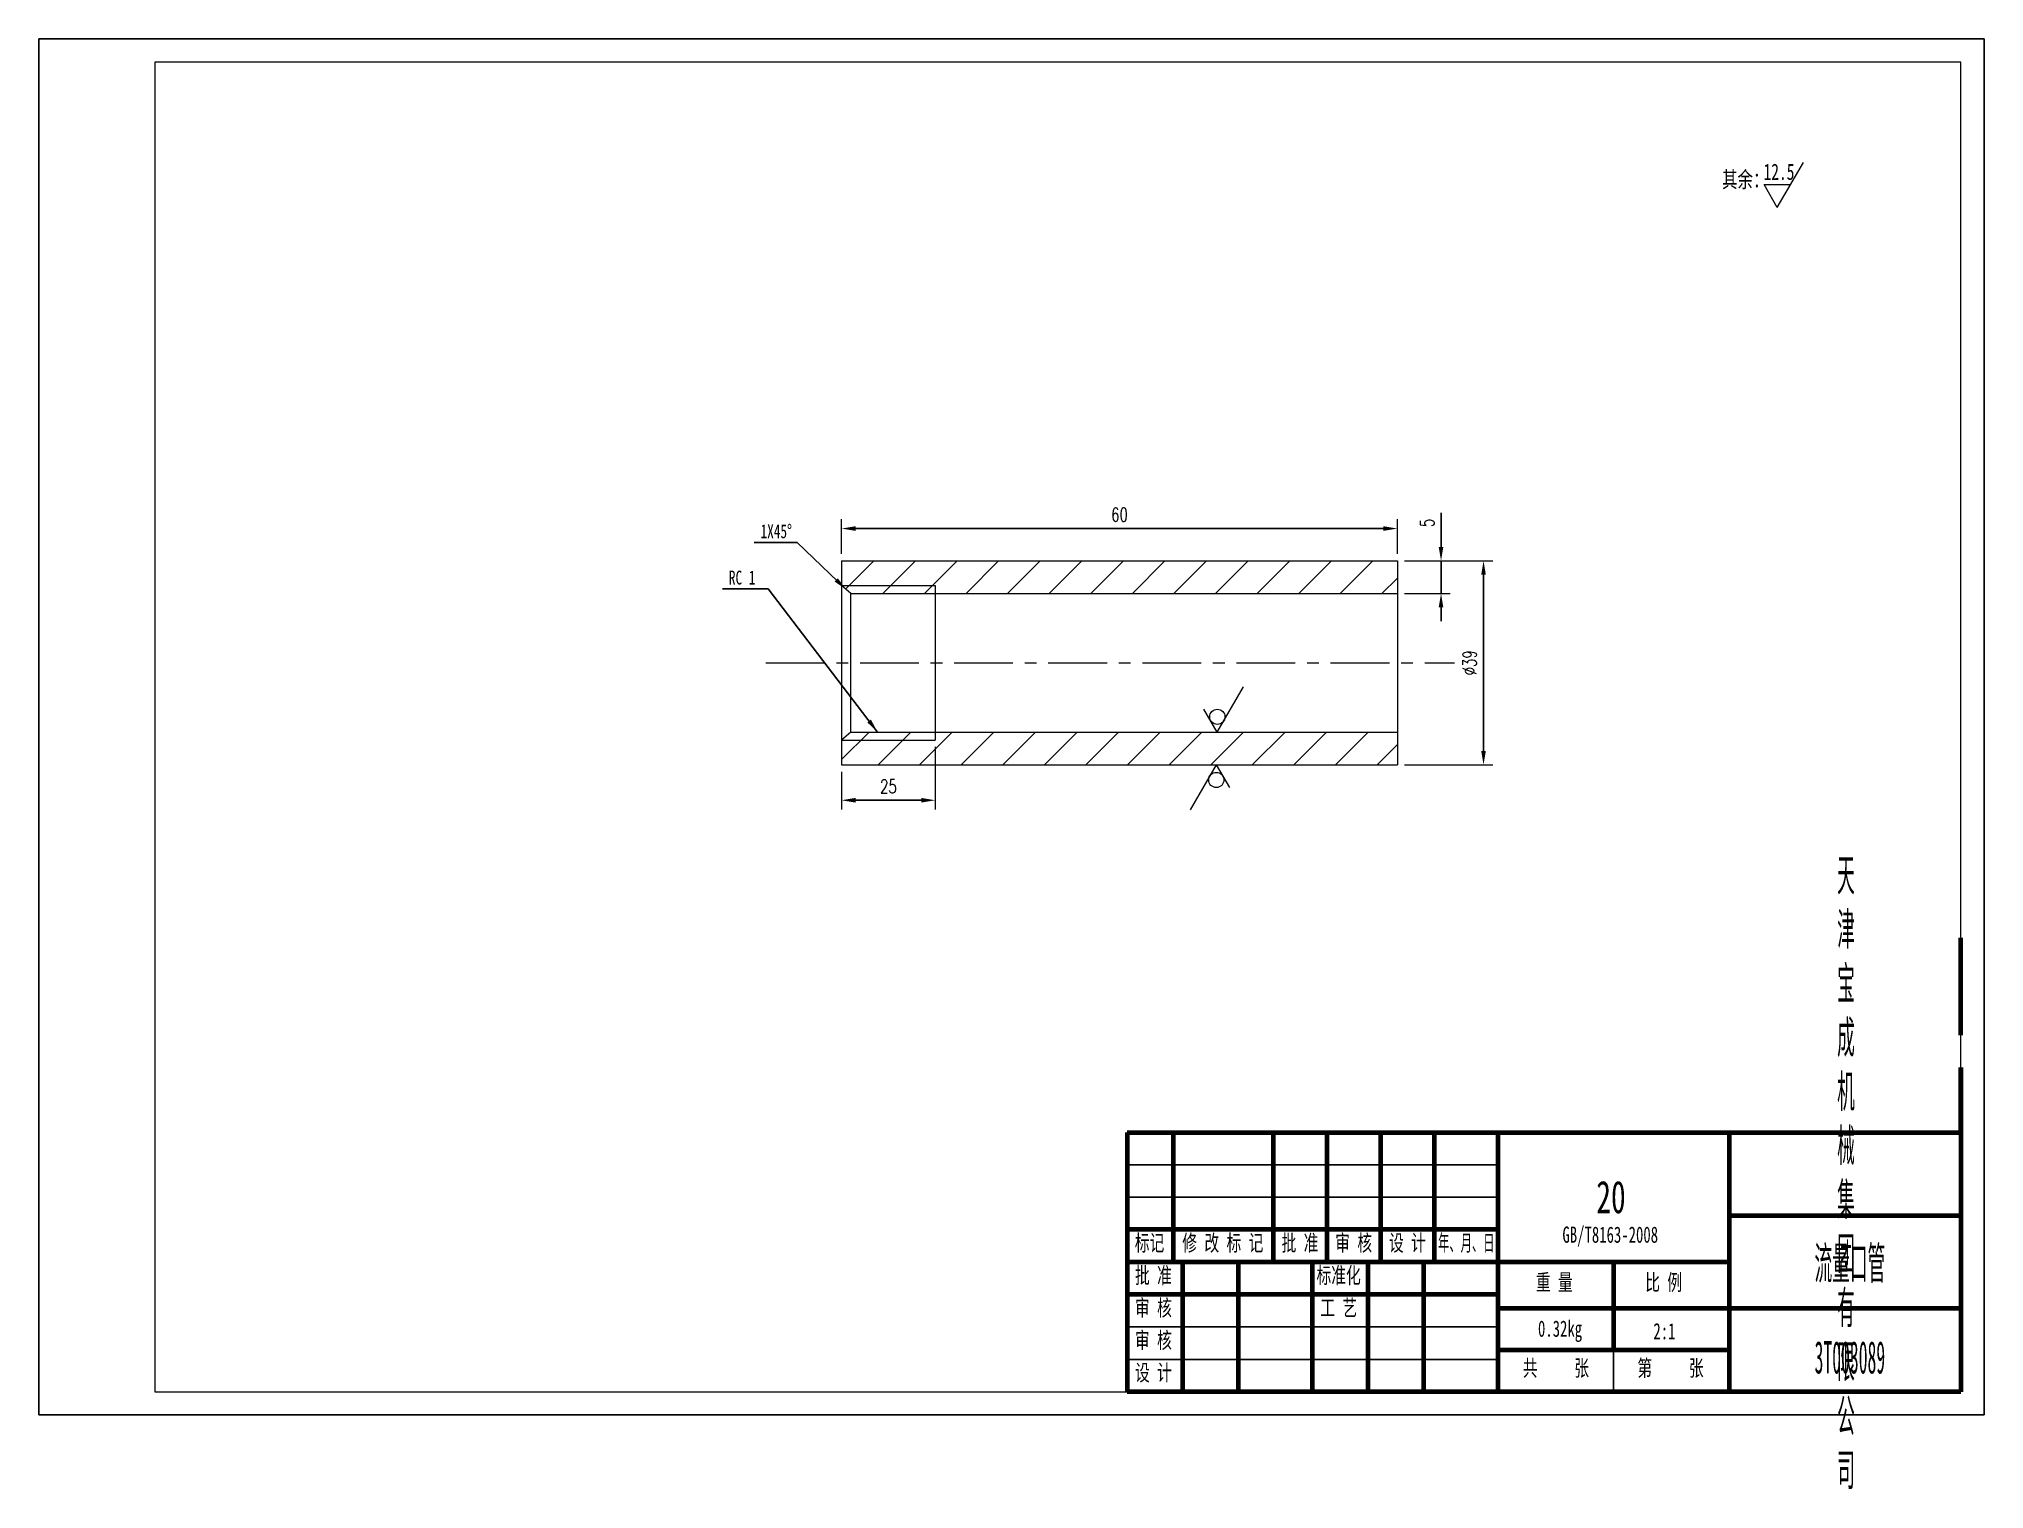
# Model space of a CAD drawing. Header units: millimetres. Extents: x 0 to 210, y -8 to 149.
import ezdxf

# ---------------------------------------------------------------- set-up
doc = ezdxf.new("R2010")
doc.units = ezdxf.units.MM
doc.header["$PDSIZE"] = -3
for name, pattern in [('CENTER', [50.8, 31.75, -6.35, 6.35, -6.35]), ('EB_DASH', [6, 3, -3]), ('EB_DASHDOT', [39, 30, -3, 3, -3])]:
    doc.linetypes.add(name, pattern=pattern)
for name, color, linetype, lineweight in [('中心线', 1, 'CENTER', 9), ('尺寸线', 4, 'Continuous', 9), ('标注线', 4, 'Continuous', 5), ('点划线', 1, 'EB_DASHDOT', 5), ('粗线', 7, 'Continuous', 15), ('细线', 3, 'Continuous', 5), ('虚线', 2, 'EB_DASH', 5)]:
    doc.layers.add(name, color=color, linetype=linetype, lineweight=lineweight)
doc.layers.add('边框', color=7, linetype='Continuous', plot=False)
doc.styles.get("Standard").update_dxf_attribs({"font": 'romans.shx', "width": 0.7, "height": 1.5})
doc.styles.add('TextStyle1', font='SIMFANG.TTF', dxfattribs={"width": 0.510669})
doc.styles.add('UserTxtStyle4', font='SIMFANG.TTF', dxfattribs={"width": 0.667})
doc.styles.add('机械', font='SIMFANG.TTF', dxfattribs={"width": 0.4})
doc.styles.add('标准', font='simsun.ttc', dxfattribs={"width": 0.667})
doc.dimstyles.new('标准', dxfattribs={"dimscale": 0.5, "dimtxt": 3, "dimasz": 3, "dimexe": 2, "dimexo": 1.5, "dimgap": 1.5, "dimtad": 1, "dimdec": 1, "dimzin": 12, "dimdsep": 46, "dimtxsty": 'Standard', "dimcen": 0, "dimdle": 6, "dimclrd": 256, "dimclre": 256, "dimclrt": 256, "dimadec": 1, "dimazin": 3, "dimtfac": 1, "dimtdec": 1, "dimtmove": 0, "dimatfit": 0, "dimfxl": 0, "dimtolj": 1, "dimtzin": 0, "dimlwe": -1, "dimarcsym": 0})

# ---------------------------------------------------------------- blocks, each defined once
blk = doc.blocks.new('CAXBLOCK70', base_point=(25, -87.5))
at = {"layer": '粗线', "color": 0, "linetype": 'Continuous', "lineweight": 70}
for p, q in [((205, -87.5), (205, -73.5)), ((205, -73.5), (205, -87.5))]:
    blk.add_line(p, q, dxfattribs=at)
blk = doc.blocks.new('*D516')
at = {"layer": 'Defpoints', "linetype": 'ByBlock'}
for p in [(86.66, 92.17), (146.66, 92.17)]:
    blk.add_point(p, dxfattribs=at)
at = {"layer": '尺寸线', "linetype": 'ByBlock'}
for p, q in [((86.66, 92.92), (86.66, 96.66)), ((146.66, 92.92), (146.66, 96.66))]:
    blk.add_line(p, q, dxfattribs=at)
at = {"layer": '尺寸线', "linetype": 'ByBlock', "lineweight": -2}
blk.add_line((88.16, 95.66), (145.16, 95.66), dxfattribs=at)
at = {"layer": '尺寸线', "linetype": 'ByBlock'}
for points in [[(86.66, 95.66), (88.16, 95.41), (88.16, 95.91)], [(146.66, 95.66), (145.16, 95.41), (145.16, 95.91)]]:
    blk.add_solid(points, dxfattribs=at)
at = {"layer": '尺寸线', "linetype": 'ByBlock', "insert": (116.66, 97.16), "char_height": 1.5, "attachment_point": 5}
blk.add_mtext('\\A1;60', dxfattribs=at)
blk = doc.blocks.new('*D527')
at = {"layer": 'Defpoints', "linetype": 'ByBlock'}
for p in [(146.66, 92.17), (146.66, 70.17)]:
    blk.add_point(p, dxfattribs=at)
at = {"layer": '尺寸线', "linetype": 'ByBlock'}
for p, q in [((147.41, 92.17), (156.96, 92.17)), ((147.41, 70.17), (156.96, 70.17))]:
    blk.add_line(p, q, dxfattribs=at)
at = {"layer": '尺寸线', "linetype": 'ByBlock', "lineweight": -2}
blk.add_line((155.96, 71.67), (155.96, 90.67), dxfattribs=at)
at = {"layer": '尺寸线', "linetype": 'ByBlock'}
for points in [[(155.96, 92.17), (156.21, 90.67), (155.71, 90.67)], [(155.96, 70.17), (156.21, 71.67), (155.71, 71.67)]]:
    blk.add_solid(points, dxfattribs=at)
at = {"layer": '尺寸线', "linetype": 'ByBlock', "insert": (154.46, 81.17), "char_height": 1.5, "attachment_point": 5, "rotation": 90}
blk.add_mtext('%%C39', dxfattribs=at)
blk = doc.blocks.new('*D524')
at = {"layer": 'Defpoints', "linetype": 'ByBlock'}
for p in [(96.76, 72.84), (86.66, 70.17)]:
    blk.add_point(p, dxfattribs=at)
at = {"layer": '尺寸线', "linetype": 'ByBlock'}
for p, q in [((96.76, 72.09), (96.76, 65.34)), ((86.66, 69.42), (86.66, 65.34))]:
    blk.add_line(p, q, dxfattribs=at)
at = {"layer": '尺寸线', "linetype": 'ByBlock', "lineweight": -2}
blk.add_line((88.16, 66.34), (95.26, 66.34), dxfattribs=at)
at = {"layer": '尺寸线', "linetype": 'ByBlock'}
for points in [[(86.66, 66.34), (88.16, 66.09), (88.16, 66.59)], [(96.76, 66.34), (95.26, 66.09), (95.26, 66.59)]]:
    blk.add_solid(points, dxfattribs=at)
at = {"layer": '尺寸线', "linetype": 'ByBlock', "insert": (91.71, 67.84), "char_height": 1.5, "attachment_point": 5}
blk.add_mtext('25', dxfattribs=at)
blk = doc.blocks.new('*D530')
at = {"layer": 'Defpoints', "linetype": 'ByBlock'}
for p in [(146.66, 92.17), (146.66, 88.65)]:
    blk.add_point(p, dxfattribs=at)
at = {"layer": '尺寸线', "linetype": 'ByBlock', "lineweight": -2}
for p, q in [((151.37, 97.37), (151.37, 93.67)), ((151.37, 88.65), (151.37, 92.17)), ((146.66, 88.65), (146.66, 88.65)), ((151.37, 87.15), (151.37, 85.65))]:
    blk.add_line(p, q, dxfattribs=at)
at = {"layer": '尺寸线', "linetype": 'ByBlock'}
for p, q in [((147.41, 92.17), (152.37, 92.17)), ((147.41, 88.65), (152.37, 88.65))]:
    blk.add_line(p, q, dxfattribs=at)
for points in [[(151.37, 92.17), (151.62, 93.67), (151.12, 93.67)], [(151.37, 88.65), (151.62, 87.15), (151.12, 87.15)]]:
    blk.add_solid(points, dxfattribs=at)
at = {"layer": '尺寸线', "linetype": 'ByBlock', "insert": (149.87, 96.27), "char_height": 1.5, "attachment_point": 5, "rotation": 90}
blk.add_mtext('5', dxfattribs=at)

msp = doc.modelspace()

# ---------------------------------------------------------------- hatches: boundary and pattern name
at = {"layer": '尺寸线'}
h = msp.add_hatch(dxfattribs=at)
h.set_pattern_fill('ANSI31', color=256, style=0)
h.set_pattern_definition([(45, (-2.4254, -0.3934), (-2.245064, 2.245064), [])])
h.paths.add_polyline_path([(146.66, 88.65), (146.66, 92.17), (86.66, 92.17), (86.66, 89.5), (96.76, 89.5), (96.76, 88.65)])
h.paths.add_polyline_path([(96.76, 88.65), (96.76, 89.5), (86.66, 89.5), (87.66, 88.65)])
h.paths.add_polyline_path([(96.76, 72.84), (96.76, 73.7), (87.66, 73.7), (86.66, 72.84)])
h.paths.add_polyline_path([(146.66, 70.17), (146.66, 73.7), (96.76, 73.7), (96.76, 72.84), (86.66, 72.84), (86.66, 70.17)])

# ---------------------------------------------------------------- linework, layer by layer
at = {"layer": '中心线', "ltscale": 0.2}
msp.add_line((78.49, 81.17), (152.82, 81.17), dxfattribs=at)
at = {"layer": '尺寸线'}
for centre in [(127.22, 75.34), (127.11, 68.53)]:
    msp.add_circle(centre, 0.822, dxfattribs=at)
at = {"layer": '标注线'}
for p, q in [((187.67, 130.3), (190.49, 135.18)), ((186.24, 132.78), (189.1, 132.78)), ((187.67, 130.3), (186.24, 132.78)), ((127.22, 73.7), (130.03, 78.58)), ((127.22, 73.7), (125.78, 76.18)), ((127.11, 70.17), (124.29, 65.29)), ((127.11, 70.17), (128.54, 67.7))]:
    msp.add_line(p, q, dxfattribs=at)
at = {"layer": '点划线', "linetype": 'Continuous', "lineweight": 25}
for p, q in [((157.5, 27), (117.5, 27)), ((157.5, 23.5), (117.5, 23.5)), ((157.5, 9.5), (117.5, 9.5)), ((157.5, 6), (117.5, 6))]:
    msp.add_line(p, q, dxfattribs=at)
at = {"layer": '粗线'}
for p, q in [((207.5, 146), (12.5, 146)), ((12.5, 146), (12.5, 2.5)), ((207.5, 2.5), (207.5, 146)), ((86.66, 92.17), (146.66, 92.17)), ((86.66, 92.17), (86.66, 70.17)), ((146.66, 92.17), (146.66, 70.17)), ((87.66, 88.65), (86.66, 89.5)), ((87.66, 88.65), (96.76, 88.65)), ((87.66, 73.7), (87.66, 88.65)), ((96.76, 89.5), (96.76, 72.84)), ((96.76, 88.65), (146.66, 88.65)), ((87.66, 73.7), (86.66, 72.84)), ((87.66, 73.7), (96.76, 73.7)), ((96.76, 73.7), (146.66, 73.7)), ((86.66, 70.17), (146.66, 70.17)), ((12.5, 2.5), (207.5, 2.5))]:
    msp.add_line(p, q, dxfattribs=at)
at = {"layer": '粗线', "color": 0, "linetype": 'Continuous', "lineweight": 70}
for p, q in [((207.5, 48), (207.5, 51.5)), ((207.5, 44.5), (207.5, 48)), ((207.5, 41), (207.5, 44.5))]:
    msp.add_line(p, q, dxfattribs=at)
at = {"layer": '粗线', "linetype": 'Continuous', "lineweight": 70}
for p, q in [((117.5, 30.5), (207.5, 30.5)), ((117.5, 30.5), (117.5, 2.5)), ((122.5, 16.5), (122.5, 30.5)), ((133.29, 16.5), (133.29, 30.5)), ((139.08, 16.5), (139.08, 30.5)), ((144.87, 16.5), (144.87, 30.5)), ((150.67, 16.5), (150.67, 30.5)), ((157.5, 30.5), (157.5, 2.5)), ((182.5, 2.5), (182.5, 30.5)), ((207.5, 30.5), (207.5, 2.5)), ((207.5, 21.5), (182.5, 21.5)), ((157.5, 20), (117.5, 20)), ((182.5, 16.5), (117.5, 16.5)), ((123.5, 2.5), (123.5, 16.5)), ((129.5, 2.5), (129.5, 16.5)), ((137.5, 2.5), (137.5, 16.5)), ((143.5, 2.5), (143.5, 16.5)), ((149.5, 2.5), (149.5, 16.5)), ((170, 16.5), (170, 7)), ((157.5, 13), (117.5, 13)), ((182.5, 11.5), (157.5, 11.5)), ((207.5, 11.5), (182.5, 11.5)), ((182.5, 7), (157.5, 7)), ((207.5, 2.5), (117.5, 2.5))]:
    msp.add_line(p, q, dxfattribs=at)
at = {"layer": '细线'}
for p, q in [((86.66, 89.5), (96.76, 89.5)), ((86.66, 72.84), (96.76, 72.84))]:
    msp.add_line(p, q, dxfattribs=at)
at = {"layer": '虚线', "linetype": 'Continuous', "lineweight": 25}
msp.add_line((170, 7), (170, 2.5), dxfattribs=at)
at = {"layer": '边框', "linetype": 'Continuous', "lineweight": 25}
for p, q in [((0, 0), (0, 148.5)), ((0, 148.5), (210, 148.5)), ((210, 148.5), (210, 0)), ((210, 0), (0, 0))]:
    msp.add_line(p, q, dxfattribs=at)

# ---------------------------------------------------------------- block references
at = {"layer": '粗线', "color": 0, "linetype": 'ByBlock', "lineweight": -2, "xscale": 0.5000000000000009, "yscale": 0.5000000000000009, "zscale": 0.5000000000000009}
msp.add_blockref('CAXBLOCK70', (117.5, 30.5), dxfattribs=at)

# ---------------------------------------------------------------- texts
at = {"layer": '尺寸线', "char_height": 1.5, "width": 5.1673, "attachment_point": 1}
for s, insert in [('\\fSimSun|b0|i0|c134|p32;1X45%%D', (77.91, 96.12)), ('\\fSimSun|b0|i0|c134|p32;RC 1   \\fROMANS.SHX; ', (74.49, 91.12))]:
    msp.add_mtext(s, dxfattribs=dict(at, insert=insert))
at = {"layer": '标注线', "char_height": 1.75, "attachment_point": 1}
for s, insert, width in [('\\fSimSun|b0|i0|c134|p2;其余：', (181.71, 134.21), 19.5737), ('\\fSimSun|b0|i0|c134|p2;\\H1x;12.5', (186.19, 135.04), 2.6597)]:
    msp.add_mtext(s, dxfattribs=dict(at, insert=insert, width=width))
at = {"layer": '标注线', "char_height": 3.5, "attachment_point": 5, "style": '机械'}
for s, insert, width in [('\\H1x;天津宝成机械集团有限公司', (195.09, 26.02), 0.25), ('\\fSimSun|b0|i0|c134|p0;\\H1x;流量口管', (195.51, 16.2), 20.9689), ('\\fSimSun|b0|i0|c134|p0;\\H1x;3T003089', (195.51, 6.2), 27.7859)]:
    msp.add_mtext(s, dxfattribs=dict(at, insert=insert, width=width))
at = {"layer": '标注线', "attachment_point": 5, "style": '标准'}
for s, insert, char_height in [('\\H1x;20', (169.72, 23.5), 3.5), ('\\H1x;GB/T8163-2008', (169.64, 19.25), 1.75), ('0.32kg', (164.22, 9.03), 1.75), ('2:1', (175.49, 9.03), 1.75)]:
    msp.add_mtext(s, dxfattribs=dict(at, insert=insert, char_height=char_height))
at = {"layer": '粗线', "char_height": 1.75, "attachment_point": 1}
for s, insert, style in [('\\fFangSong_GB2312|b0|i0|p34;标记', (118.31, 19.45), 'UserTxtStyle4'), ('{\\fFangSong_GB2312|b0|i0|c134|p34;修 改 标 记}', (123.44, 19.45), 'UserTxtStyle4'), ('{\\fFangSong_GB2312|b0|i0|c134|p34;批 准}', (134.16, 19.45), 'UserTxtStyle4'), ('{\\fFangSong_GB2312|b0|i0|c134|p34;审 核}', (139.95, 19.45), 'UserTxtStyle4'), ('{\\fFangSong_GB2312|b0|i0|c134|p34;设 计}', (145.75, 19.45), 'UserTxtStyle4'), ('\\fFangSong_GB2312|b0|i0|p34;年、月、日', (151.05, 19.45), 'TextStyle1'), ('{\\fFangSong_GB2312|b0|i0|c134|p50;批 准}', (118.33, 15.95), 'UserTxtStyle4'), ('\\fFangSong_GB2312|b0|i0|p34;标准化', (137.93, 15.95), 'UserTxtStyle4'), ('\\fFangSong_GB2312|b0|i0|p34;重 量', (161.61, 15.2), 'UserTxtStyle4'), ('\\fFangSong_GB2312|b0|i0|p34;比 例', (173.42, 15.2), 'UserTxtStyle4'), ('{\\fFangSong_GB2312|b0|i0|c134|p50;审 核}', (118.33, 12.45), 'UserTxtStyle4'), ('{\\fFangSong_GB2312|b0|i0|c134|p34;工 艺}', (138.33, 12.45), 'UserTxtStyle4'), ('{\\fFangSong_GB2312|b0|i0|c134|p34;审 核}', (118.33, 8.95), 'UserTxtStyle4'), ('{\\fFangSong_GB2312|b0|i0|c134|p34;设 计}', (118.33, 5.45), 'UserTxtStyle4'), ('{\\fFangSong_GB2312|b0|i0|c134|p34;共     张}', (160.2, 5.95), 'UserTxtStyle4'), ('{\\fFangSong_GB2312|b0|i0|c134|p34;第     张}', (172.57, 5.95), 'UserTxtStyle4')]:
    msp.add_mtext(s, dxfattribs=dict(at, insert=insert, style=style))

# ---------------------------------------------------------------- dimensions: what is measured, and where the dimension line sits
at = {"layer": '尺寸线'}
dim = msp.add_linear_dim(base=(146.66, 95.66), p1=(86.66, 92.17), p2=(146.66, 92.17), dimstyle='标准', dxfattribs=at)
dim.commit()
dim.dimension.update_dxf_attribs({"geometry": '*D516', "text_midpoint": (116.66, 97.16)})
for base, p1, text, picture, middle in [((151.37, 92.17), (146.66, 88.65), '5', '*D530', (149.87, 96.27)), ((155.96, 92.17), (146.66, 70.17), '%%C39', '*D527', (154.46, 81.17))]:
    dim = msp.add_linear_dim(base=base, p1=p1, p2=(146.66, 92.17), angle=90, text=text, dimstyle='标准', dxfattribs=at)
    dim.commit()
    dim.dimension.update_dxf_attribs({"geometry": picture, "text_midpoint": middle})
dim = msp.add_linear_dim(base=(96.76, 66.34), p1=(86.66, 70.17), p2=(96.76, 72.84), text='25', dimstyle='标准', dxfattribs=at)
dim.commit()
dim.dimension.update_dxf_attribs({"geometry": '*D524', "text_midpoint": (91.71, 67.84)})

# ---------------------------------------------------------------- leaders
for points in [[(87.16, 89.08), (81.86, 94.16), (77.21, 94.16)], [(90.54, 73.7), (78.72, 89.15), (73.79, 89.15)]]:
    msp.add_leader(points, dimstyle='标准', override={"dimgap": 1.5, "dimtad": 0}, dxfattribs=at)

doc.saveas('drawing.dxf')
